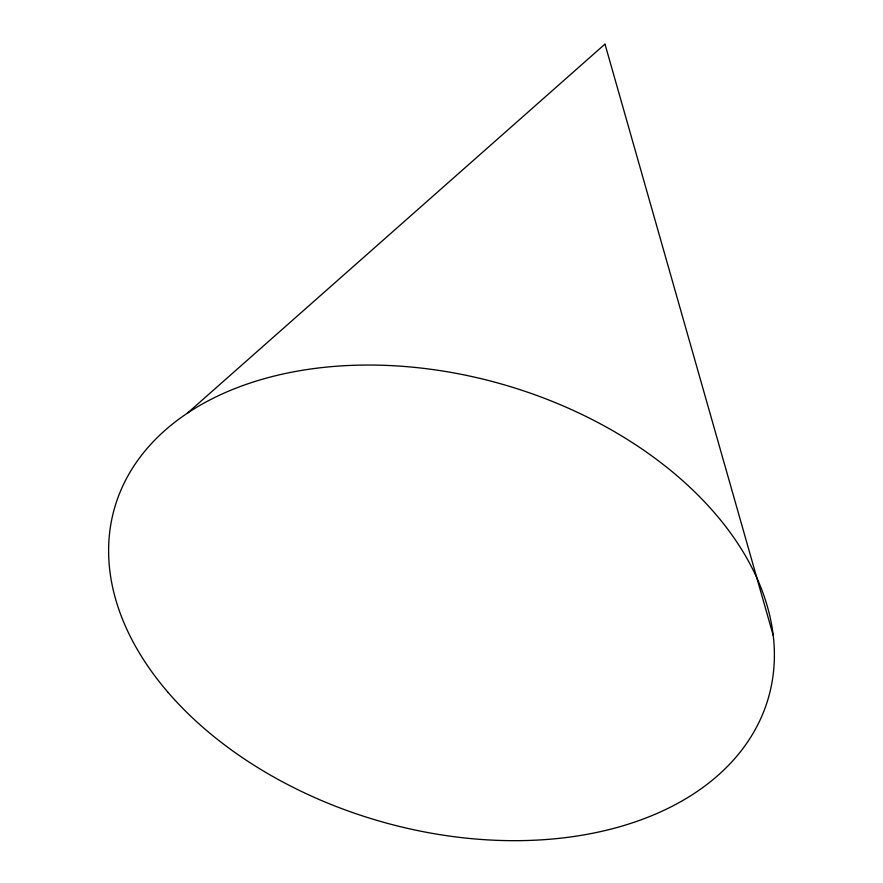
<?xml version="1.0" encoding="UTF-8"?>
<svg xmlns="http://www.w3.org/2000/svg" width="883" height="883" viewBox="0 0 883 883"><rect width="100%" height="100%" fill="white"/><g stroke="black" fill="none" stroke-linecap="round" stroke-linejoin="round"><path stroke-width="1.32" d="M187.351 413.211L604.91 44.161M605.021 44.205L773.232 635.495M168.057 692.382A340.419 226.898 16.3 0 0 742.636 748.905A340.419 226.898 16.3 0 0 413.818 367.295A340.419 226.898 16.3 0 0 168.057 692.382"/></g></svg>
